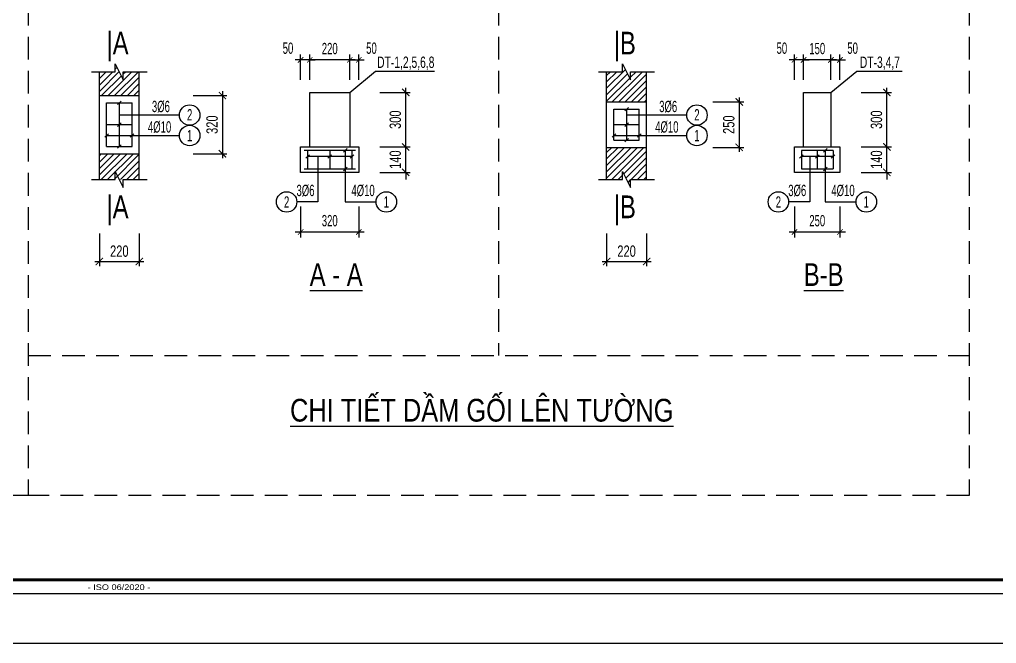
# Model space of a CAD drawing. Header units: millimetres. Extents: x 0 to 2110312, y -101172 to 3.
# Drawn here: x 1992976 to 1998350, y -41790 to -38354 of the extents above; entities that cross this region are included whole.
import ezdxf
from ezdxf.enums import TextEntityAlignment as Align

# ---------------------------------------------------------------- set-up
doc = ezdxf.new("R2010")
doc.units = ezdxf.units.MM
doc.header["$LTSCALE"] = 1000
doc.header["$MEASUREMENT"] = 0
doc.header["$PDMODE"] = 3
doc.linetypes.add('HIDDEN', pattern=[0.375, 0.25, -0.125])
doc.layers.get('0').update_dxf_attribs({"linetype": 'CONTINUOUS'})
doc.layers.get('Defpoints').update_dxf_attribs({"linetype": 'CONTINUOUS'})
for name, color, linetype in [('CDC -TEXT KHUNG', 7, 'CONTINUOUS'), ('CDC-KHUNGTEN', 7, 'CONTINUOUS'), ('CDC.02.DIM', 1, 'CONTINUOUS'), ('CDC.03.BORDER', 3, 'CONTINUOUS'), ('CDC.04.HIDDEN', 8, 'HIDDEN'), ('CDC.05.STEEL', 4, 'CONTINUOUS'), ('CDC.06.TEXT', 2, 'CONTINUOUS'), ('CDC.10.HATCH', 163, 'CONTINUOUS'), ('CDC.11.NOTE', 1, 'CONTINUOUS'), ('KCS_CHI', 1, 'CONTINUOUS')]:
    doc.layers.add(name, color=color, linetype=linetype)
doc.layers.add('Hatch1', color=250, linetype='CONTINUOUS', lineweight=5)
doc.styles.add('ARIAL', font='arial.ttf', dxfattribs={"width": 0.6})
doc.styles.add('KCS_BIGTEXT', font='arial.ttf', dxfattribs={"width": 0.75, "height": 125})
doc.styles.add('KCS_SMTEXT', font='arial.ttf', dxfattribs={"width": 0.7})
doc.styles.add('KT CDC', font='arial.ttf', dxfattribs={"width": 0.85, "height": 200})
doc.styles.add('TEXT', font='', dxfattribs={"width": 0.85, "height": 200})
doc.styles.get('TEXT').set_extended_font_data('.VnArialH')
doc.dimstyles.new('DIM25-100', dxfattribs={"dimtxt": 62.5, "dimasz": 30, "dimexe": 30, "dimexo": 0, "dimgap": 30, "dimtad": 1, "dimdec": 0, "dimzin": 13, "dimdsep": 46, "dimtxsty": 'ARIAL', "dimblk": 'ARCHTICK', "dimcen": 0, "dimdle": 30, "dimclrd": 1, "dimclre": 1, "dimclrt": 2, "dimadec": 0, "dimazin": 0, "dimtfac": 1, "dimtdec": 0, "dimtix": 1, "dimtmove": 2, "dimatfit": 3, "dimldrblk": 'ARCHTICK', "dimfxl": 1, "dimtolj": 1, "dimtzin": 13, "dimlwd": -1, "dimarcsym": 0})
doc.dimstyles.new('KCS_DIM25', dxfattribs={"dimtxt": 62.5, "dimasz": 40, "dimexe": 25, "dimexo": 0, "dimgap": 25, "dimtad": 1, "dimdec": 0, "dimzin": 13, "dimdsep": 46, "dimtxsty": 'KCS_SMTEXT', "dimblk": 'ARCHTICK', "dimcen": 0, "dimdle": 25, "dimclrd": 1, "dimclre": 1, "dimclrt": 2, "dimadec": 0, "dimazin": 0, "dimtfac": 1, "dimtdec": 0, "dimtix": 1, "dimtmove": 2, "dimatfit": 3, "dimfxl": 1, "dimtolj": 1, "dimtzin": 13, "dimarcsym": 0})

# ---------------------------------------------------------------- blocks, each defined once
blk = doc.blocks.new('_ARCHTICK')
at = {"color": 0, "linetype": 'ByBlock', "const_width": 0.15}
blk.add_lwpolyline([(-0.5, -0.5), (0.5, 0.5)], dxfattribs=at)
blk = doc.blocks.new('*D96')
at = {"layer": 'CDC.02.DIM', "color": 1, "lineweight": -2, "transparency": 16777216}
for p, q in [((1995099.9, -39055.9), (1995099.9, -39015.9)), ((1994958.6, -39055.9), (1995124.9, -39055.9)), ((1995099.9, -39195.9), (1995099.9, -39055.9)), ((1994958.6, -39195.9), (1995124.9, -39195.9)), ((1995099.9, -39195.9), (1995099.9, -39235.9))]:
    blk.add_line(p, q, dxfattribs=at)
at = {"layer": 'Defpoints', "color": 0, "transparency": 16777216}
for p in [(1994958.6, -39055.9), (1995099.9, -39055.9), (1994958.6, -39195.9)]:
    blk.add_point(p, dxfattribs=at)
at = {"layer": 'CDC.02.DIM', "color": 1, "lineweight": -2, "transparency": 16777216, "xscale": 40, "yscale": 40, "zscale": 40}
for p, rotation in [((1995099.9, -39055.9), 270), ((1995099.9, -39195.9), 90)]:
    blk.add_blockref('_ARCHTICK', p, dxfattribs=dict(at, rotation=rotation))
at = {"layer": 'CDC.02.DIM', "color": 2, "transparency": 16777216, "insert": (1995043, -39125.9), "char_height": 62.5, "attachment_point": 5, "rotation": 90, "style": 'KCS_SMTEXT'}
blk.add_mtext('\\A1;140', dxfattribs=at)
blk = doc.blocks.new('*D97')
at = {"layer": 'CDC.02.DIM', "color": 1, "lineweight": -2, "transparency": 16777216}
for p, q in [((1995099.9, -39080.9), (1995099.9, -38730.9)), ((1994958.6, -38755.9), (1995124.9, -38755.9)), ((1994958.6, -39055.9), (1995124.9, -39055.9))]:
    blk.add_line(p, q, dxfattribs=at)
at = {"layer": 'Defpoints', "color": 0, "transparency": 16777216}
for p in [(1994958.6, -38755.9), (1995099.9, -38755.9), (1994958.6, -39055.9)]:
    blk.add_point(p, dxfattribs=at)
at = {"layer": 'CDC.02.DIM', "color": 1, "lineweight": -2, "transparency": 16777216, "xscale": 40, "yscale": 40, "zscale": 40}
for p, rotation in [((1995099.9, -38755.9), 90), ((1995099.9, -39055.9), 270)]:
    blk.add_blockref('_ARCHTICK', p, dxfattribs=dict(at, rotation=rotation))
at = {"layer": 'CDC.02.DIM', "color": 2, "transparency": 16777216, "insert": (1995043, -38905.9), "char_height": 62.5, "attachment_point": 5, "rotation": 90, "style": 'KCS_SMTEXT'}
blk.add_mtext('\\A1;300', dxfattribs=at)
blk = doc.blocks.new('*D98')
at = {"layer": 'CDC.02.DIM', "color": 1, "lineweight": -2, "transparency": 16777216}
for p, q in [((1994522.1, -39384.4), (1994522.1, -39554.2)), ((1994842.1, -39384.4), (1994842.1, -39554.2))]:
    blk.add_line(p, q, dxfattribs=at)
at = {"layer": 'CDC.02.DIM', "color": 1, "transparency": 16777216}
blk.add_line((1994492.1, -39524.2), (1994872.1, -39524.2), dxfattribs=at)
at = {"layer": 'Defpoints', "color": 0, "transparency": 16777216}
for p in [(1994522.1, -39384.4), (1994842.1, -39384.4), (1994842.1, -39524.2)]:
    blk.add_point(p, dxfattribs=at)
at = {"layer": 'CDC.02.DIM', "color": 1, "transparency": 16777216, "xscale": 30, "yscale": 30, "zscale": 30, "rotation": 180}
blk.add_blockref('_ARCHTICK', (1994522.1, -39524.2), dxfattribs=at)
at = {"layer": 'CDC.02.DIM', "color": 1, "transparency": 16777216, "xscale": 30, "yscale": 30, "zscale": 30}
blk.add_blockref('_ARCHTICK', (1994842.1, -39524.2), dxfattribs=at)
at = {"layer": 'CDC.02.DIM', "color": 2, "transparency": 16777216, "insert": (1994682.1, -39462.2), "char_height": 62.5, "attachment_point": 5, "style": 'ARIAL'}
blk.add_mtext('\\A1;320', dxfattribs=at)
blk = doc.blocks.new('*D99')
at = {"layer": 'CDC.02.DIM', "color": 1, "transparency": 16777216}
blk.add_line((1994822.1, -38576.6), (1994542.1, -38576.6), dxfattribs=at)
at = {"layer": 'CDC.02.DIM', "color": 1, "lineweight": -2, "transparency": 16777216}
for p, q in [((1994572.1, -38686.5), (1994572.1, -38546.6)), ((1994792.1, -38686.5), (1994792.1, -38546.6))]:
    blk.add_line(p, q, dxfattribs=at)
at = {"layer": 'Defpoints', "color": 0, "transparency": 16777216}
for p in [(1994572.1, -38576.6), (1994572.1, -38686.5), (1994792.1, -38686.5)]:
    blk.add_point(p, dxfattribs=at)
at = {"layer": 'CDC.02.DIM', "color": 1, "transparency": 16777216, "xscale": 30, "yscale": 30, "zscale": 30, "rotation": 180}
blk.add_blockref('_ARCHTICK', (1994572.1, -38576.6), dxfattribs=at)
at = {"layer": 'CDC.02.DIM', "color": 1, "transparency": 16777216, "xscale": 30, "yscale": 30, "zscale": 30}
blk.add_blockref('_ARCHTICK', (1994792.1, -38576.6), dxfattribs=at)
at = {"layer": 'CDC.02.DIM', "color": 2, "transparency": 16777216, "insert": (1994682.1, -38514.7), "char_height": 62.5, "attachment_point": 5, "style": 'ARIAL'}
blk.add_mtext('\\A1;220', dxfattribs=at)
blk = doc.blocks.new('*D100')
at = {"layer": 'CDC.02.DIM', "color": 1, "transparency": 16777216}
for p, q in [((1994792.1, -38576.6), (1994762.1, -38576.6)), ((1994792.1, -38576.6), (1994842.1, -38576.6)), ((1994842.1, -38576.6), (1994872.1, -38576.6))]:
    blk.add_line(p, q, dxfattribs=at)
at = {"layer": 'CDC.02.DIM', "color": 1, "lineweight": -2, "transparency": 16777216}
for p, q in [((1994792.1, -38686.5), (1994792.1, -38546.6)), ((1994842.1, -38686.5), (1994842.1, -38546.6))]:
    blk.add_line(p, q, dxfattribs=at)
at = {"layer": 'Defpoints', "color": 0, "transparency": 16777216}
for p in [(1994842.1, -38576.6), (1994792.1, -38686.5), (1994842.1, -38686.5)]:
    blk.add_point(p, dxfattribs=at)
at = {"layer": 'CDC.02.DIM', "color": 1, "transparency": 16777216, "xscale": 30, "yscale": 30, "zscale": 30}
blk.add_blockref('_ARCHTICK', (1994792.1, -38576.6), dxfattribs=at)
at = {"layer": 'CDC.02.DIM', "color": 1, "transparency": 16777216, "xscale": 30, "yscale": 30, "zscale": 30, "rotation": 180}
blk.add_blockref('_ARCHTICK', (1994842.1, -38576.6), dxfattribs=at)
at = {"layer": 'CDC.02.DIM', "color": 2, "transparency": 16777216, "insert": (1994911.7, -38512.6), "char_height": 62.5, "attachment_point": 5, "style": 'ARIAL'}
blk.add_mtext('\\A1;50', dxfattribs=at)
blk = doc.blocks.new('*D101')
at = {"layer": 'CDC.02.DIM', "color": 1, "transparency": 16777216}
for p, q in [((1994522.1, -38576.6), (1994492.1, -38576.6)), ((1994572.1, -38576.6), (1994522.1, -38576.6)), ((1994572.1, -38576.6), (1994602.1, -38576.6))]:
    blk.add_line(p, q, dxfattribs=at)
at = {"layer": 'CDC.02.DIM', "color": 1, "lineweight": -2, "transparency": 16777216}
for p, q in [((1994522.1, -38686.5), (1994522.1, -38546.6)), ((1994572.1, -38686.5), (1994572.1, -38546.6))]:
    blk.add_line(p, q, dxfattribs=at)
at = {"layer": 'Defpoints', "color": 0, "transparency": 16777216}
for p in [(1994522.1, -38576.6), (1994522.1, -38686.5), (1994572.1, -38686.5)]:
    blk.add_point(p, dxfattribs=at)
at = {"layer": 'CDC.02.DIM', "color": 1, "transparency": 16777216, "xscale": 30, "yscale": 30, "zscale": 30}
blk.add_blockref('_ARCHTICK', (1994522.1, -38576.6), dxfattribs=at)
at = {"layer": 'CDC.02.DIM', "color": 1, "transparency": 16777216, "xscale": 30, "yscale": 30, "zscale": 30, "rotation": 180}
blk.add_blockref('_ARCHTICK', (1994572.1, -38576.6), dxfattribs=at)
at = {"layer": 'CDC.02.DIM', "color": 2, "transparency": 16777216, "insert": (1994452.5, -38512.6), "char_height": 62.5, "attachment_point": 5, "style": 'ARIAL'}
blk.add_mtext('\\A1;50', dxfattribs=at)
blk = doc.blocks.new('*D102')
at = {"layer": 'CDC.02.DIM', "color": 1, "lineweight": -2, "transparency": 16777216}
for p, q in [((1993414.6, -39532.2), (1993414.6, -39711.8)), ((1993634.6, -39532.2), (1993634.6, -39711.8)), ((1993389.6, -39686.8), (1993659.6, -39686.8))]:
    blk.add_line(p, q, dxfattribs=at)
at = {"layer": 'Defpoints', "color": 0, "transparency": 16777216}
for p in [(1993414.6, -39532.2), (1993634.6, -39532.2), (1993634.6, -39686.8)]:
    blk.add_point(p, dxfattribs=at)
at = {"layer": 'CDC.02.DIM', "color": 1, "lineweight": -2, "transparency": 16777216, "xscale": 40, "yscale": 40, "zscale": 40, "rotation": 180}
blk.add_blockref('_ARCHTICK', (1993414.6, -39686.8), dxfattribs=at)
at = {"layer": 'CDC.02.DIM', "color": 1, "lineweight": -2, "transparency": 16777216, "xscale": 40, "yscale": 40, "zscale": 40}
blk.add_blockref('_ARCHTICK', (1993634.6, -39686.8), dxfattribs=at)
at = {"layer": 'CDC.02.DIM', "color": 2, "transparency": 16777216, "insert": (1993524.6, -39629.9), "char_height": 62.5, "attachment_point": 5, "style": 'KCS_SMTEXT'}
blk.add_mtext('\\A1;220', dxfattribs=at)
blk = doc.blocks.new('*D103')
at = {"layer": 'CDC.02.DIM', "color": 1, "lineweight": -2, "transparency": 16777216}
for p, q in [((1994091.9, -38748.3), (1994091.9, -39118.3)), ((1993930.4, -38773.3), (1994116.9, -38773.3)), ((1993930.4, -39093.3), (1994116.9, -39093.3))]:
    blk.add_line(p, q, dxfattribs=at)
at = {"layer": 'Defpoints', "color": 0, "transparency": 16777216}
for p in [(1993930.4, -38773.3), (1993930.4, -39093.3), (1994091.9, -39093.3)]:
    blk.add_point(p, dxfattribs=at)
at = {"layer": 'CDC.02.DIM', "color": 1, "lineweight": -2, "transparency": 16777216, "xscale": 40, "yscale": 40, "zscale": 40}
for p, rotation in [((1994091.9, -38773.3), 90), ((1994091.9, -39093.3), 270)]:
    blk.add_blockref('_ARCHTICK', p, dxfattribs=dict(at, rotation=rotation))
at = {"layer": 'CDC.02.DIM', "color": 2, "transparency": 16777216, "insert": (1994035, -38933.3), "char_height": 62.5, "attachment_point": 5, "rotation": 90, "style": 'KCS_SMTEXT'}
blk.add_mtext('\\A1;320', dxfattribs=at)
blk = doc.blocks.new('*D104')
at = {"layer": 'CDC.02.DIM', "color": 1, "lineweight": -2, "transparency": 16777216}
for p, q in [((1997746.9, -39055.9), (1997746.9, -39015.9)), ((1997605.6, -39055.9), (1997771.9, -39055.9)), ((1997746.9, -39195.9), (1997746.9, -39055.9)), ((1997605.6, -39195.9), (1997771.9, -39195.9)), ((1997746.9, -39195.9), (1997746.9, -39235.9))]:
    blk.add_line(p, q, dxfattribs=at)
at = {"layer": 'Defpoints', "color": 0, "transparency": 16777216}
for p in [(1997605.6, -39055.9), (1997746.9, -39055.9), (1997605.6, -39195.9)]:
    blk.add_point(p, dxfattribs=at)
at = {"layer": 'CDC.02.DIM', "color": 1, "lineweight": -2, "transparency": 16777216, "xscale": 40, "yscale": 40, "zscale": 40}
for p, rotation in [((1997746.9, -39055.9), 270), ((1997746.9, -39195.9), 90)]:
    blk.add_blockref('_ARCHTICK', p, dxfattribs=dict(at, rotation=rotation))
at = {"layer": 'CDC.02.DIM', "color": 2, "transparency": 16777216, "insert": (1997690, -39125.9), "char_height": 62.5, "attachment_point": 5, "rotation": 90, "style": 'KCS_SMTEXT'}
blk.add_mtext('\\A1;140', dxfattribs=at)
blk = doc.blocks.new('*D105')
at = {"layer": 'CDC.02.DIM', "color": 1, "lineweight": -2, "transparency": 16777216}
for p, q in [((1997746.9, -39080.9), (1997746.9, -38730.9)), ((1997605.6, -38755.9), (1997771.9, -38755.9)), ((1997605.6, -39055.9), (1997771.9, -39055.9))]:
    blk.add_line(p, q, dxfattribs=at)
at = {"layer": 'Defpoints', "color": 0, "transparency": 16777216}
for p in [(1997605.6, -38755.9), (1997746.9, -38755.9), (1997605.6, -39055.9)]:
    blk.add_point(p, dxfattribs=at)
at = {"layer": 'CDC.02.DIM', "color": 1, "lineweight": -2, "transparency": 16777216, "xscale": 40, "yscale": 40, "zscale": 40}
for p, rotation in [((1997746.9, -38755.9), 90), ((1997746.9, -39055.9), 270)]:
    blk.add_blockref('_ARCHTICK', p, dxfattribs=dict(at, rotation=rotation))
at = {"layer": 'CDC.02.DIM', "color": 2, "transparency": 16777216, "insert": (1997690, -38905.9), "char_height": 62.5, "attachment_point": 5, "rotation": 90, "style": 'KCS_SMTEXT'}
blk.add_mtext('\\A1;300', dxfattribs=at)
blk = doc.blocks.new('*D106')
at = {"layer": 'CDC.02.DIM', "color": 1, "lineweight": -2, "transparency": 16777216}
for p, q in [((1997239.1, -39384.4), (1997239.1, -39554.2)), ((1997489.1, -39384.4), (1997489.1, -39554.2))]:
    blk.add_line(p, q, dxfattribs=at)
at = {"layer": 'CDC.02.DIM', "color": 1, "transparency": 16777216}
blk.add_line((1997209.1, -39524.2), (1997519.1, -39524.2), dxfattribs=at)
at = {"layer": 'Defpoints', "color": 0, "transparency": 16777216}
for p in [(1997239.1, -39384.4), (1997489.1, -39384.4), (1997489.1, -39524.2)]:
    blk.add_point(p, dxfattribs=at)
at = {"layer": 'CDC.02.DIM', "color": 1, "transparency": 16777216, "xscale": 30, "yscale": 30, "zscale": 30, "rotation": 180}
blk.add_blockref('_ARCHTICK', (1997239.1, -39524.2), dxfattribs=at)
at = {"layer": 'CDC.02.DIM', "color": 1, "transparency": 16777216, "xscale": 30, "yscale": 30, "zscale": 30}
blk.add_blockref('_ARCHTICK', (1997489.1, -39524.2), dxfattribs=at)
at = {"layer": 'CDC.02.DIM', "color": 2, "transparency": 16777216, "insert": (1997364.1, -39462.3), "char_height": 62.5, "attachment_point": 5, "style": 'ARIAL'}
blk.add_mtext('\\A1;250', dxfattribs=at)
blk = doc.blocks.new('*D107')
at = {"layer": 'CDC.02.DIM', "color": 1, "transparency": 16777216}
blk.add_line((1997469.1, -38576.6), (1997259.1, -38576.6), dxfattribs=at)
at = {"layer": 'CDC.02.DIM', "color": 1, "lineweight": -2, "transparency": 16777216}
for p, q in [((1997289.1, -38686.5), (1997289.1, -38546.6)), ((1997439.1, -38686.5), (1997439.1, -38546.6))]:
    blk.add_line(p, q, dxfattribs=at)
at = {"layer": 'Defpoints', "color": 0, "transparency": 16777216}
for p in [(1997289.1, -38576.6), (1997289.1, -38686.5), (1997439.1, -38686.5)]:
    blk.add_point(p, dxfattribs=at)
at = {"layer": 'CDC.02.DIM', "color": 1, "transparency": 16777216, "xscale": 30, "yscale": 30, "zscale": 30, "rotation": 180}
blk.add_blockref('_ARCHTICK', (1997289.1, -38576.6), dxfattribs=at)
at = {"layer": 'CDC.02.DIM', "color": 1, "transparency": 16777216, "xscale": 30, "yscale": 30, "zscale": 30}
blk.add_blockref('_ARCHTICK', (1997439.1, -38576.6), dxfattribs=at)
at = {"layer": 'CDC.02.DIM', "color": 2, "transparency": 16777216, "insert": (1997364.1, -38514.7), "char_height": 62.5, "attachment_point": 5, "style": 'ARIAL'}
blk.add_mtext('\\A1;150', dxfattribs=at)
blk = doc.blocks.new('*D108')
at = {"layer": 'CDC.02.DIM', "color": 1, "transparency": 16777216}
for p, q in [((1997439.1, -38576.6), (1997409.1, -38576.6)), ((1997439.1, -38576.6), (1997489.1, -38576.6)), ((1997489.1, -38576.6), (1997519.1, -38576.6))]:
    blk.add_line(p, q, dxfattribs=at)
at = {"layer": 'CDC.02.DIM', "color": 1, "lineweight": -2, "transparency": 16777216}
for p, q in [((1997439.1, -38686.5), (1997439.1, -38546.6)), ((1997489.1, -38686.5), (1997489.1, -38546.6))]:
    blk.add_line(p, q, dxfattribs=at)
at = {"layer": 'Defpoints', "color": 0, "transparency": 16777216}
for p in [(1997489.1, -38576.6), (1997439.1, -38686.5), (1997489.1, -38686.5)]:
    blk.add_point(p, dxfattribs=at)
at = {"layer": 'CDC.02.DIM', "color": 1, "transparency": 16777216, "xscale": 30, "yscale": 30, "zscale": 30}
blk.add_blockref('_ARCHTICK', (1997439.1, -38576.6), dxfattribs=at)
at = {"layer": 'CDC.02.DIM', "color": 1, "transparency": 16777216, "xscale": 30, "yscale": 30, "zscale": 30, "rotation": 180}
blk.add_blockref('_ARCHTICK', (1997489.1, -38576.6), dxfattribs=at)
at = {"layer": 'CDC.02.DIM', "color": 2, "transparency": 16777216, "insert": (1997558.7, -38512.6), "char_height": 62.5, "attachment_point": 5, "style": 'ARIAL'}
blk.add_mtext('\\A1;50', dxfattribs=at)
blk = doc.blocks.new('*D109')
at = {"layer": 'CDC.02.DIM', "color": 1, "transparency": 16777216}
for p, q in [((1997239.1, -38576.6), (1997209.1, -38576.6)), ((1997289.1, -38576.6), (1997239.1, -38576.6)), ((1997289.1, -38576.6), (1997319.1, -38576.6))]:
    blk.add_line(p, q, dxfattribs=at)
at = {"layer": 'CDC.02.DIM', "color": 1, "lineweight": -2, "transparency": 16777216}
for p, q in [((1997239.1, -38686.5), (1997239.1, -38546.6)), ((1997289.1, -38686.5), (1997289.1, -38546.6))]:
    blk.add_line(p, q, dxfattribs=at)
at = {"layer": 'Defpoints', "color": 0, "transparency": 16777216}
for p in [(1997239.1, -38576.6), (1997239.1, -38686.5), (1997289.1, -38686.5)]:
    blk.add_point(p, dxfattribs=at)
at = {"layer": 'CDC.02.DIM', "color": 1, "transparency": 16777216, "xscale": 30, "yscale": 30, "zscale": 30}
blk.add_blockref('_ARCHTICK', (1997239.1, -38576.6), dxfattribs=at)
at = {"layer": 'CDC.02.DIM', "color": 1, "transparency": 16777216, "xscale": 30, "yscale": 30, "zscale": 30, "rotation": 180}
blk.add_blockref('_ARCHTICK', (1997289.1, -38576.6), dxfattribs=at)
at = {"layer": 'CDC.02.DIM', "color": 2, "transparency": 16777216, "insert": (1997169.5, -38512.6), "char_height": 62.5, "attachment_point": 5, "style": 'ARIAL'}
blk.add_mtext('\\A1;50', dxfattribs=at)
blk = doc.blocks.new('*D110')
at = {"layer": 'CDC.02.DIM', "color": 1, "lineweight": -2, "transparency": 16777216}
for p, q in [((1996205.3, -39532.2), (1996205.3, -39711.8)), ((1996425.3, -39532.2), (1996425.3, -39711.8)), ((1996180.3, -39686.8), (1996450.3, -39686.8))]:
    blk.add_line(p, q, dxfattribs=at)
at = {"layer": 'Defpoints', "color": 0, "transparency": 16777216}
for p in [(1996205.3, -39532.2), (1996425.3, -39532.2), (1996425.3, -39686.8)]:
    blk.add_point(p, dxfattribs=at)
at = {"layer": 'CDC.02.DIM', "color": 1, "lineweight": -2, "transparency": 16777216, "xscale": 40, "yscale": 40, "zscale": 40, "rotation": 180}
blk.add_blockref('_ARCHTICK', (1996205.3, -39686.8), dxfattribs=at)
at = {"layer": 'CDC.02.DIM', "color": 1, "lineweight": -2, "transparency": 16777216, "xscale": 40, "yscale": 40, "zscale": 40}
blk.add_blockref('_ARCHTICK', (1996425.3, -39686.8), dxfattribs=at)
at = {"layer": 'CDC.02.DIM', "color": 2, "transparency": 16777216, "insert": (1996315.3, -39629.9), "char_height": 62.5, "attachment_point": 5, "style": 'KCS_SMTEXT'}
blk.add_mtext('\\A1;220', dxfattribs=at)
blk = doc.blocks.new('*D111')
at = {"layer": 'CDC.02.DIM', "color": 1, "lineweight": -2, "transparency": 16777216}
for p, q in [((1996934.7, -38783.3), (1996934.7, -39083.3)), ((1996790.1, -38808.3), (1996959.7, -38808.3)), ((1996790.1, -39058.3), (1996959.7, -39058.3))]:
    blk.add_line(p, q, dxfattribs=at)
at = {"layer": 'Defpoints', "color": 0, "transparency": 16777216}
for p in [(1996790.1, -38808.3), (1996790.1, -39058.3), (1996934.7, -39058.3)]:
    blk.add_point(p, dxfattribs=at)
at = {"layer": 'CDC.02.DIM', "color": 1, "lineweight": -2, "transparency": 16777216, "xscale": 40, "yscale": 40, "zscale": 40}
for p, rotation in [((1996934.7, -38808.3), 90), ((1996934.7, -39058.3), 270)]:
    blk.add_blockref('_ARCHTICK', p, dxfattribs=dict(at, rotation=rotation))
at = {"layer": 'CDC.02.DIM', "color": 2, "transparency": 16777216, "insert": (1996877.8, -38933.3), "char_height": 62.5, "attachment_point": 5, "rotation": 90, "style": 'KCS_SMTEXT'}
blk.add_mtext('\\A1;250', dxfattribs=at)
blk = doc.blocks.new('Khung tên chuẩn')
at = {"layer": 'CDC-KHUNGTEN', "color": 8}
blk.add_lwpolyline([(30850, -246609), (38754, -246609), (38754, -189409), (-41246, -189409), (-41246, -246609), (30850, -246609)], dxfattribs=at)
at = {"layer": 'CDC-KHUNGTEN', "color": 255, "lineweight": 60}
blk.add_lwpolyline([(30654, -246309), (30654, -189709), (-40946, -189709), (-40946, -246309), (30654, -246309)], close=True, dxfattribs=at)
at = {"layer": 'Defpoints', "color": 1, "ltscale": 0.2}
blk.add_lwpolyline([(-44246, -247709), (-44246, -188309), (39854, -188309), (39854, -247709), (-44246, -247709)], close=True, dxfattribs=at)
at = {"layer": 'CDC -TEXT KHUNG', "color": 6, "style": 'KT CDC', "width": 1.15}
blk.add_text('- ISO 06/2020 -', height=125.69, dxfattribs=at).set_placement((-5163, -246532))

msp = doc.modelspace()

# ---------------------------------------------------------------- hatches: boundary and pattern name
at = {"layer": 'CDC.10.HATCH'}
h = msp.add_hatch(dxfattribs=at)
h.set_pattern_fill('ANSI31', color=256, scale=200, style=0)
h.set_pattern_definition([(45, (-13459.2, 10041.108), (-17.67766953, 17.67766953), [])])
h.paths.add_polyline_path([(1993414.6, -39235.3), (1993634.6, -39235.3), (1993634.6, -39093.3), (1993414.6, -39093.3)])
h.paths.add_polyline_path([(1993634.6, -38641.8), (1993546.6, -38641.8), (1993546.6, -38685.8), (1993502.6, -38597.8), (1993502.6, -38641.8), (1993414.6, -38641.8), (1993414.6, -38773.3), (1993634.6, -38773.3)])
h = msp.add_hatch(dxfattribs=at)
h.set_pattern_fill('ANSI31', color=256, scale=200, style=0)
h.set_pattern_definition([(45, (-15458.824, 10041.108), (-17.67766953, 17.67766953), [])])
h.paths.add_polyline_path([(1996425.3, -38641.8), (1996337.3, -38641.8), (1996337.3, -38685.8), (1996293.3, -38597.8), (1996293.3, -38641.8), (1996205.3, -38641.8), (1996205.3, -38808.3), (1996425.3, -38808.3)])
h.paths.add_polyline_path([(1996425.3, -39058.3), (1996205.3, -39058.3), (1996205.3, -39235.3), (1996293.3, -39235.3), (1996293.3, -39191.3), (1996337.3, -39279.3), (1996337.3, -39235.3), (1996425.3, -39235.3)])

# ---------------------------------------------------------------- linework, layer by layer
at = {"layer": 'CDC.03.BORDER'}
for p, q in [((1993414.6, -38793.3), (1993414.6, -38641.8)), ((1993634.6, -39235.3), (1993634.6, -38641.8)), ((1996205.3, -38828.3), (1996205.3, -38641.8)), ((1996425.3, -39235.3), (1996425.3, -38641.8)), ((1993414.6, -39235.3), (1993414.6, -38793.3)), ((1996205.3, -39235.3), (1996205.3, -38828.3)), ((1994572.1, -39055.9, 0), (1994792.1, -39055.9, 0)), ((1997289.1, -39055.9, 0), (1997439.1, -39055.9, 0))]:
    msp.add_line(p, q, dxfattribs=at)
at = {"layer": 'CDC.03.BORDER', "ltscale": 2000}
for points in [[(1993414.6, -38773.3), (1993634.6, -38773.3)], [(1996205.3, -38808.3), (1996425.3, -38808.3)], [(1996205.3, -39058.3), (1996425.3, -39058.3)], [(1993414.6, -39093.3), (1993634.6, -39093.3)]]:
    msp.add_lwpolyline(points, dxfattribs=at)
at = {"layer": 'CDC.03.BORDER', "elevation": 0}
for points in [[(1994842.1, -39195.9), (1994522.1, -39195.9), (1994522.1, -39055.9), (1994572.1, -39055.9), (1994572.1, -38755.9), (1994792.1, -38755.9), (1994792.1, -39055.9), (1994842.1, -39055.9)], [(1997489.1, -39195.9), (1997239.1, -39195.9), (1997239.1, -39055.9), (1997289.1, -39055.9), (1997289.1, -38755.9), (1997439.1, -38755.9), (1997439.1, -39055.9), (1997489.1, -39055.9)]]:
    msp.add_lwpolyline(points, close=True, dxfattribs=at)
at = {"layer": 'CDC.04.HIDDEN', "ltscale": 0.5}
msp.add_line((1993022.3, -40203.5), (1998200.4, -40203.5), dxfattribs=at)
msp.add_lwpolyline([(1990433.2, -38261.7), (1993022.3, -38261.7), (1993022.3, -40975.3), (1990433.2, -40975.3)], close=True, dxfattribs=at)
for points in [[(1996073.8, -38261.7), (1998200.4, -38261.7), (1998200.4, -40975.3), (1993022.3, -40975.3)], [(1993240.7, -38261.7), (1995611.4, -38261.7), (1995611.4, -40203.5)]]:
    msp.add_lwpolyline(points, dxfattribs=at)
at = {"layer": 'CDC.05.STEEL'}
for p, q in [((1993454.6, -39053.3), (1993454.6, -38813.3)), ((1993594.6, -39053.3), (1993594.6, -38813.3)), ((1996245.3, -39018.3), (1996245.3, -38848.3)), ((1996385.3, -39018.3), (1996385.3, -38848.3)), ((1994823.4, -39074.7, 0), (1994540.9, -39074.7, 0)), ((1994560.1, -39074.7, 0), (1994560.1, -39177.2, 0)), ((1994682.1, -39074.7, 0), (1994682.1, -39177.2, 0)), ((1994804.2, -39074.7, 0), (1994804.2, -39177.2, 0)), ((1997451.2, -39074.7, 0), (1997277.1, -39074.7, 0)), ((1997277.1, -39074.7, 0), (1997277.1, -39177.2, 0)), ((1997364.1, -39074.7, 0), (1997364.1, -39177.2, 0)), ((1997451.2, -39074.7, 0), (1997451.2, -39177.2, 0)), ((1994540.9, -39177.2, 0), (1994823.4, -39177.2, 0)), ((1997277.1, -39177.2, 0), (1997451.2, -39177.2, 0))]:
    msp.add_line(p, q, dxfattribs=at)
for points in [[(1993454.6, -38813.3), (1993594.6, -38813.3)], [(1996245.3, -38848.3), (1996385.3, -38848.3)], [(1993594.6, -38933.3), (1993454.6, -38933.3)], [(1996385.3, -38933.3), (1996245.3, -38933.3)], [(1993454.6, -39053.3), (1993594.6, -39053.3)], [(1996245.3, -39018.3), (1996385.3, -39018.3)]]:
    msp.add_lwpolyline(points, dxfattribs=at)
at = {"layer": 'CDC.06.TEXT'}
for centre in [(1993911.5, -38880.5), (1996702.2, -38880.5), (1993911.5, -38993.1), (1996702.2, -38993.1), (1994445, -39358.7, 0), (1994993.6, -39358.7, 0), (1997150.2, -39358.7, 0), (1997634, -39358.7, 0)]:
    msp.add_circle(centre, 56.3, dxfattribs=at)
at = {"layer": 'CDC.11.NOTE'}
for p, q in [((1994792.1, -38755.9, 0), (1994934.7, -38639.1)), ((1994934.7, -38639.1), (1995258.5, -38639.1)), ((1997439.1, -38755.9, 0), (1997581.7, -38639.1)), ((1997581.7, -38639.1), (1997831.5, -38639.1))]:
    msp.add_line(p, q, dxfattribs=at)
for points in [[(1993524.6, -38813.3), (1993524.6, -39053.3)], [(1996315.3, -38848.3), (1996315.3, -39018.3)], [(1993855.2, -38880.5), (1993524.6, -38880.5)], [(1996645.9, -38880.5), (1996315.3, -38880.5)], [(1993454.6, -38993.1), (1993855.2, -38993.1)], [(1996245.3, -38993.1), (1996645.9, -38993.1)]]:
    msp.add_lwpolyline(points, dxfattribs=at)
at = {"layer": 'KCS_CHI'}
for p, q in [((1993514.7, -38822.9), (1993534.5, -38803.8)), ((1996305.4, -38857.9), (1996325.2, -38838.8)), ((1993514.7, -38942.9), (1993534.5, -38923.8)), ((1996305.4, -38942.9), (1996325.2, -38923.8)), ((1993444.7, -39002.7), (1993464.5, -38983.5)), ((1993584.7, -39002.7), (1993604.5, -38983.5)), ((1996235.4, -39002.7), (1996255.2, -38983.5)), ((1996305.4, -39027.9), (1996325.2, -39008.8)), ((1996375.4, -39002.7), (1996395.2, -38983.5)), ((1993514.7, -39062.9), (1993534.5, -39043.8)), ((1994757.7, -39084.3, 0), (1994777.5, -39065.1, 0)), ((1997398.1, -39084.3, 0), (1997417.9, -39065.1, 0)), ((1994550.2, -39118, 0), (1994570, -39098.9, 0)), ((1994804.2, -39108.4, 0), (1994560.1, -39108.4, 0)), ((1994672.2, -39118, 0), (1994692, -39098.9, 0)), ((1994794.3, -39118, 0), (1994814.1, -39098.9, 0)), ((1997267.2, -39118, 0), (1997287, -39098.9, 0)), ((1997451.2, -39108.4, 0), (1997277.1, -39108.4, 0)), ((1997354.2, -39118, 0), (1997374, -39098.9, 0)), ((1997441.3, -39118, 0), (1997461.1, -39098.9, 0)), ((1994757.7, -39186.8, 0), (1994777.5, -39167.6, 0)), ((1997398.1, -39186.8, 0), (1997417.9, -39167.6, 0))]:
    msp.add_line(p, q, dxfattribs=at)
for points in [[(1993370.6, -38641.8), (1993502.6, -38641.8), (1993502.6, -38597.8), (1993546.6, -38685.8), (1993546.6, -38641.8), (1993678.6, -38641.8)], [(1996161.3, -38641.8), (1996293.3, -38641.8), (1996293.3, -38597.8), (1996337.3, -38685.8), (1996337.3, -38641.8), (1996469.3, -38641.8)], [(1993370.6, -39235.3), (1993502.6, -39235.3), (1993502.6, -39191.3), (1993546.6, -39279.3), (1993546.6, -39235.3), (1993678.6, -39235.3)], [(1996161.3, -39235.3), (1996293.3, -39235.3), (1996293.3, -39191.3), (1996337.3, -39279.3), (1996337.3, -39235.3), (1996469.3, -39235.3)]]:
    msp.add_lwpolyline(points, dxfattribs=at)
at = {"layer": 'KCS_CHI', "elevation": 0}
for points in [[(1994617.3, -39108.4), (1994617.3, -39358.7), (1994501.3, -39358.7)], [(1994767.6, -39074.7), (1994767.6, -39358.7), (1994937.3, -39358.7)], [(1997322.5, -39108.4), (1997322.5, -39358.7), (1997206.5, -39358.7)], [(1997408, -39074.7), (1997408, -39358.7), (1997577.7, -39358.7)]]:
    msp.add_lwpolyline(points, dxfattribs=at)

# ---------------------------------------------------------------- block references
at = {"layer": 'Hatch1', "xscale": 0.25, "yscale": 0.25, "zscale": 0.25}
msp.add_blockref('Khung tên chuẩn', (1994640.5, 20137.6), dxfattribs=at)

# ---------------------------------------------------------------- texts
at = {"layer": 'CDC.06.TEXT', "style": 'TEXT', "width": 0.75}
for s, p in [('|A', (1993514.7, -38484.2)), ('|B', (1996305.4, -38484.2)), ('|A', (1993514.7, -39385.7)), ('|B', (1996305.4, -39385.7))]:
    msp.add_text(s, height=125, dxfattribs=at).set_placement(p, align=Align.MIDDLE_CENTER)
at = {"layer": 'CDC.06.TEXT', "style": 'KCS_SMTEXT', "width": 0.65}
for s, p in [('DT-1,2,5,6,8', (1995258.1, -38620.9)), ('DT-3,4,7', (1997819, -38620.9))]:
    msp.add_text(s, height=62.5, rotation=360, dxfattribs=at).set_placement(p, align=Align.RIGHT)
at = {"layer": 'CDC.06.TEXT'}
for s, height, style, width, p in [('3%%C6', 62.5, 'ARIAL', 0.6, (1993753.3, -38833)), ('3%%C6', 62.5, 'ARIAL', 0.6, (1996544, -38833)), ('2', 62.5, 'ARIAL', 0.6, (1993911.5, -38878.6)), ('2', 62.5, 'ARIAL', 0.6, (1996702.2, -38878.6)), ('4%%C10', 62.5, 'ARIAL', 0.6, (1993746, -38945.6)), ('1', 62.5, 'ARIAL', 0.6, (1993911.5, -38993.1)), ('4%%C10', 62.5, 'ARIAL', 0.6, (1996536.7, -38945.6)), ('1', 62.5, 'ARIAL', 0.6, (1996702.2, -38993.1)), ('3%%C6', 62.5, 'ARIAL', 0.6, (1994548.8, -39295.2, 0)), ('4%%C10', 62.5, 'ARIAL', 0.6, (1994865.4, -39295.2, 0)), ('3%%C6', 62.5, 'ARIAL', 0.6, (1997254, -39295.2, 0)), ('4%%C10', 62.5, 'ARIAL', 0.6, (1997505.8, -39295.2, 0)), ('2', 62.5, 'ARIAL', 0.6, (1994445, -39358.7, 0)), ('1', 62.5, 'ARIAL', 0.6, (1994993.6, -39358.7, 0)), ('2', 62.5, 'ARIAL', 0.6, (1997150.2, -39358.7, 0)), ('1', 62.5, 'ARIAL', 0.6, (1997634, -39358.7, 0)), ('%%UA - A', 125, 'TEXT', 0.75, (1994717.5, -39758.7, 0)), ('%%UB-B', 125, 'TEXT', 0.75, (1997399.5, -39758.7, 0))]:
    msp.add_text(s, height=height, dxfattribs=dict(at, style=style, width=width)).set_placement(p, align=Align.MIDDLE)
at = {"layer": 'CDC.06.TEXT', "style": 'KCS_BIGTEXT', "width": 0.8}
msp.add_text('%%UCHI TIẾT DẦM GỐI LÊN TƯỜNG', height=125, dxfattribs=at).set_placement((1995518.5, -40567.9), align=Align.CENTER)

# ---------------------------------------------------------------- dimensions: what is measured, and where the dimension line sits
at = {"layer": 'CDC.02.DIM'}
for base, p1, p2, picture, middle in [((1994522.1, -38576.6, 0), (1994572.1, -38686.5, 0), (1994522.1, -38686.5, 0), '*D101', (1994452.5, -38512.6, 0)), ((1997239.1, -38576.6, 0), (1997289.1, -38686.5, 0), (1997239.1, -38686.5, 0), '*D109', (1997169.5, -38512.6, 0))]:
    dim = msp.add_linear_dim(base=base, p1=p1, p2=p2, angle=180, dimstyle='DIM25-100', dxfattribs=at)
    dim.commit()
    dim.dimension.update_dxf_attribs({"geometry": picture, "text_midpoint": middle, "dimtype": 160})
for base, p1, p2, dimstyle, picture, middle in [((1994572.1, -38576.6, 0), (1994792.1, -38686.5, 0), (1994572.1, -38686.5, 0), 'DIM25-100', '*D99', (1994682.1, -38514.7, 0)), ((1997289.1, -38576.6, 0), (1997439.1, -38686.5, 0), (1997289.1, -38686.5, 0), 'DIM25-100', '*D107', (1997364.1, -38514.7, 0)), ((1994842.1, -39524.2, 0), (1994522.1, -39384.4, 0), (1994842.1, -39384.4, 0), 'DIM25-100', '*D98', (1994682.1, -39462.2, 0)), ((1997489.1, -39524.2, 0), (1997239.1, -39384.4, 0), (1997489.1, -39384.4, 0), 'DIM25-100', '*D106', (1997364.1, -39462.3, 0)), ((1993634.6, -39686.8), (1993414.6, -39532.2), (1993634.6, -39532.2), 'KCS_DIM25', '*D102', (1993524.6, -39629.9)), ((1996425.3, -39686.8), (1996205.3, -39532.2), (1996425.3, -39532.2), 'KCS_DIM25', '*D110', (1996315.3, -39629.9))]:
    dim = msp.add_linear_dim(base=base, p1=p1, p2=p2, dimstyle=dimstyle, dxfattribs=at)
    dim.commit()
    dim.dimension.update_dxf_attribs({"geometry": picture, "text_midpoint": middle})
for base, p1, p2, picture, middle in [((1994842.1, -38576.6, 0), (1994792.1, -38686.5, 0), (1994842.1, -38686.5, 0), '*D100', (1994911.7, -38512.6, 0)), ((1997489.1, -38576.6, 0), (1997439.1, -38686.5, 0), (1997489.1, -38686.5, 0), '*D108', (1997558.7, -38512.6, 0))]:
    dim = msp.add_linear_dim(base=base, p1=p1, p2=p2, dimstyle='DIM25-100', dxfattribs=at)
    dim.commit()
    dim.dimension.update_dxf_attribs({"geometry": picture, "text_midpoint": middle, "dimtype": 160})
for base, p1, p2, picture, middle in [((1994091.9, -39093.3), (1993930.4, -38773.3), (1993930.4, -39093.3), '*D103', (1994035, -38933.3)), ((1995099.9, -38755.9, 0), (1994958.6, -39055.9, 0), (1994958.6, -38755.9, 0), '*D97', (1995043, -38905.9, 0)), ((1997746.9, -38755.9, 0), (1997605.6, -39055.9, 0), (1997605.6, -38755.9, 0), '*D105', (1997690, -38905.9, 0)), ((1996934.7, -39058.3), (1996790.1, -38808.3), (1996790.1, -39058.3), '*D111', (1996877.8, -38933.3)), ((1995099.9, -39055.9, 0), (1994958.6, -39195.9, 0), (1994958.6, -39055.9, 0), '*D96', (1995043, -39125.9, 0)), ((1997746.9, -39055.9, 0), (1997605.6, -39195.9, 0), (1997605.6, -39055.9, 0), '*D104', (1997690, -39125.9, 0))]:
    dim = msp.add_linear_dim(base=base, p1=p1, p2=p2, angle=90, dimstyle='KCS_DIM25', dxfattribs=at)
    dim.commit()
    dim.dimension.update_dxf_attribs({"geometry": picture, "text_midpoint": middle})

doc.saveas('drawing.dxf')
